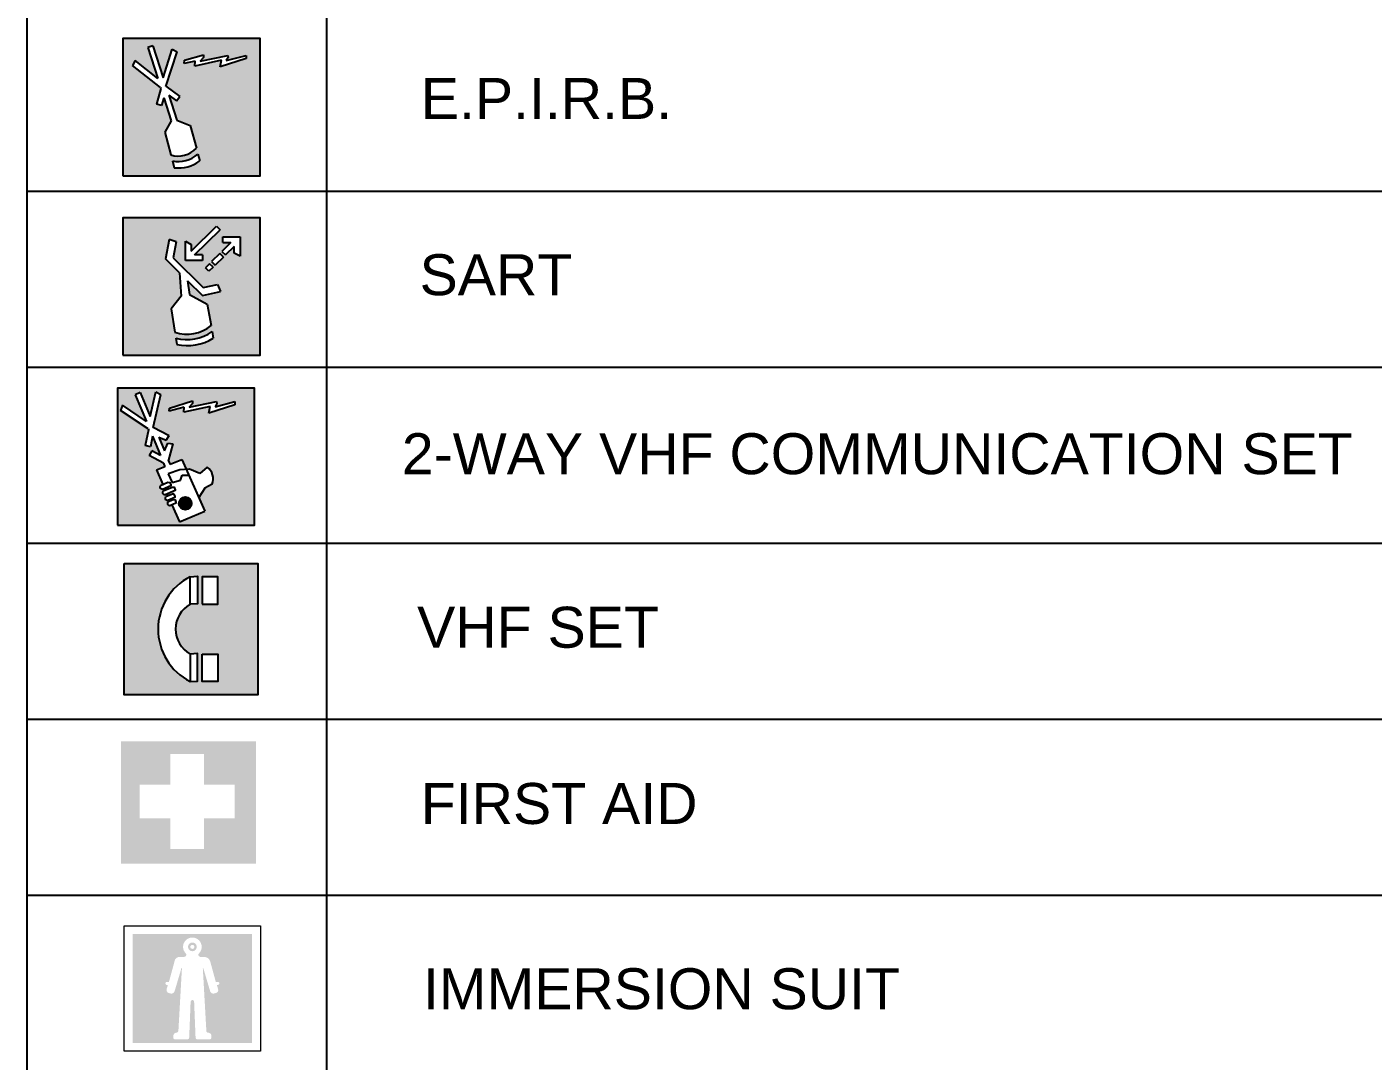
# Model space of a CAD drawing. Header units: millimetres. Extents: x 275 to 18701, y 84 to 132086.
# Drawn here: x 275 to 11748, y 24415 to 33231 of the extents above; entities that cross this region are included whole.
import ezdxf

# ---------------------------------------------------------------- set-up
doc = ezdxf.new("R2010")
doc.units = ezdxf.units.MM
doc.layers.add('LSA', color=74, linetype='Continuous')
doc.layers.add('OBJ', color=7, linetype='Continuous')
doc.styles.add('arial', font='arial.ttf')

# ---------------------------------------------------------------- blocks, each defined once
blk = doc.blocks.new('A$C141B5E98')
at = {"layer": 'LSA'}
h = blk.add_hatch(color=256, dxfattribs=at)
h.paths.add_polyline_path([(2948.399965338205, 2948.399801063686), (-3.46618180628866e-05, 2948.399801063686), (-3.46618180628866e-05, -0.0001989363227039576), (2948.399965338234, -0.0001989363081520423), (2948.399965338205, 2948.399801063686)])
h.paths.add_polyline_path([(2085.023702628678, 2341.527667863382), (2114.949154708214, 2483.517418307092), (1546.36620085407, 2356.47391558261), (1553.847518469905, 2468.571117639716), (1314.444174258097, 2416.259118252085), (1321.925491873844, 2483.517418307092), (1733.400049330783, 2603.087770697879), (1733.400049330812, 2543.302620976552), (1658.586509940098, 2468.571117639731), (2249.613507449802, 2588.141470030518), (2257.09491587372, 2543.302620976523), (2219.688146178378, 2476.044267973397), (2646.125338866928, 2588.141470030518), (2646.125338866928, 2520.883169975481), (2085.023702628678, 2341.527667863382)], flags=16)
h.paths.add_polyline_path([(1444.743662268913, 1081.011268618284), (1576.415451640962, 596.004044934074, -0.2947778870167995), (1028.656224949169, 454.1687070871121), (896.9844355771202, 939.1759307712928), (1038.954646273807, 1185.630064019701), (880.1527382253553, 1680.98549712036), (831.1786167538958, 1511.510529319159), (719.9016644893854, 1543.666847434361), (816.5696220604295, 1878.186354972626), (810.6383534095075, 1896.561701976476), (208.1929261209152, 2372.142114462855), (259.8693284158944, 2478.919986982495), (746.7164269028872, 2094.594812570693), (533.2080806463491, 2756.05363050336), (643.4379374649725, 2791.634068467771), (863.6207885889453, 2109.497323057134), (1060.262262869946, 2723.210213115875), (1162.756845193857, 2663.487309567747), (925.6850295870681, 1923.592383334559), (1221.872589881998, 1703.302902276642), (1152.74692094879, 1610.360819264999), (984.2933265486208, 1735.64817048196), (1156.936952615972, 1200.790162238831), (1444.743662268913, 1081.011268618284)], flags=16)
h.paths.add_polyline_path([(1611.062118135713, 468.3845783294964), (1650.706246278074, 322.3571823518578, -0.1886729399076022), (1103.631674179924, 177.9999495323282), (1063.70757527274, 325.0586054632731, 0.2340796146561462), (1611.062118135713, 468.3845783294964)], flags=16)
for p, q in [((643.4379374649143, 2791.634068468513), (533.2080806464364, 2756.053630503811)), ((533.2080806464364, 2756.053630503811), (746.7164269040804, 2094.594812571129)), ((643.4379374649143, 2791.634068468513), (863.6207885881886, 2109.49732305725)), ((863.6207885881886, 2109.49732305725), (1060.262262871111, 2723.210213115817)), ((924.660274235066, 1920.394148728112), (1162.756845192926, 2663.487309566583)), ((1060.262262871111, 2723.210213115817), (1162.756845192926, 2663.487309566583)), ((1321.92549187431, 2483.517418307252), (1733.400049330783, 2603.087770697748)), ((1733.400049330783, 2603.087770697748), (1733.400049330783, 2543.302620977105)), ((259.8693284153705, 2478.919986983383), (208.1929261210025, 2372.142114462607)), ((810.6383534098277, 1896.56170197652), (208.1929261210025, 2372.142114462607)), ((746.7164269040804, 2094.594812571129), (259.8693284153705, 2478.919986983383)), ((1314.444174257282, 2416.259118253191), (1321.92549187431, 2483.517418307252)), ((1553.84751847107, 2468.571117640429), (1314.444174257282, 2416.259118253191)), ((2114.949154708971, 2483.517418307252), (1546.366200854041, 2356.473915583352)), ((1546.366200854041, 2356.473915583352), (1553.84751847107, 2468.571117640429)), ((1658.586509940098, 2468.571117640429), (2249.613507448637, 2588.141470030911)), ((1733.400049330783, 2543.302620977105), (1658.586509940098, 2468.571117640429)), ((2646.125338865968, 2520.883169974317), (2085.023702628096, 2341.527667863178)), ((2085.023702628096, 2341.527667863178), (2114.949154708971, 2483.517418307252)), ((2219.68814617797, 2476.044267973833), (2646.125338865968, 2588.141470030911)), ((2257.094915873313, 2543.302620977105), (2219.68814617797, 2476.044267973833)), ((2249.613507448637, 2588.141470030911), (2257.094915873313, 2543.302620977105)), ((2646.125338865968, 2588.141470030911), (2646.125338865968, 2520.883169974317)), ((816.640814813436, 1878.432717522461), (719.9016644890362, 1543.666847434652)), ((810.6383534098277, 1896.56170197652), (816.5696220604295, 1878.18635497283)), ((923.230582820921, 1925.417877977176), (1221.872589881241, 1703.302902276686)), ((983.6603182601975, 1736.118970360825), (1152.746920950012, 1610.360819264126)), ((984.2933265474567, 1735.648170481058), (1156.936952617078, 1200.790162237972)), ((831.1786167539831, 1511.510529319319), (719.9016644890362, 1543.666847434652)), ((879.9241971446609, 1680.19463061454), (831.1786167539831, 1511.510529319319)), ((880.557205434452, 1679.723830734787), (1038.954646274331, 1185.630064019759)), ((1152.746920950012, 1610.360819264126), (1221.872589881241, 1703.302902276686)), ((1038.954646274331, 1185.630064019759), (896.9844355774694, 939.175930771511)), ((1156.936952617078, 1200.790162237972), (1444.743662270077, 1081.011268617309)), ((896.9844355774694, 939.175930771511), (1028.65622494882, 454.1687070878979)), ((1444.743662270077, 1081.011268617309), (1576.415451641427, 596.0040449336811)), ((1063.707575273002, 325.0586054632149), (1103.631674180215, 177.9999495323282)), ((1611.0621181358, 468.3845783283468), (1650.706246278569, 322.3571823522216))]:
    blk.add_line(p, q, dxfattribs=at)
blk.add_lwpolyline([(-3.466178895905614e-05, -0.0001989363081520423), (2948.399965338205, -0.0001989363081520423), (2948.399965338205, 2948.399801063686), (-3.466178895905614e-05, 2948.399801063686)], close=True, dxfattribs=at)
for radius, start, end in [(521.5717907229214, 251.6684704030375, 317.3658752471782), (637.4017907229213, 258.3244398472324, 311.0227062387877), (776.3977907229214, 263.4126523080175, 306.1509064971967)]:
    blk.add_arc((1192.698310343112, 949.2720570033125), radius, start, end, dxfattribs=at)
blk = doc.blocks.new('WEWEWQQ244')
at = {"layer": 'OBJ', "linetype": 'Continuous', "ltscale": 4, "xscale": 0.3517849337539431, "yscale": 0.3517849337539431, "zscale": 0.3517849337539431}
blk.add_blockref('A$C141B5E98', (-1037.20268648662, 6.998279604886193e-05), dxfattribs=at)
blk = doc.blocks.new('A$C5F373486')
at = {"layer": 'LSA'}
h = blk.add_hatch(color=256, dxfattribs=at)
h.paths.add_polyline_path([(2948.399540606741, 2948.399754243714), (-0.0004593932535499334, 2948.399754243714), (-0.0004593932535499334, -0.0002457562804920599), (2948.399540606741, -0.0002457562804920599), (2948.399540606741, 2948.399754243714)])
h.paths.add_polyline_path([(2092.322703883518, 1364.913115515199), (1708.800618684152, 1280.94569815768), (1386.356295131089, 1598.825918829461), (1429.781138073711, 1301.835144623707), (1811.502052410506, 1095.633305254247), (1897.192968931369, 634.1193202886643, -0.2512120323505153), (1117.00294022559, 490.9634210586082), (1039.701001554058, 991.8319419075124), (1249.020314393711, 1264.043001760481), (1212.585987254919, 1769.423050304817), (913.1355870451953, 2065.348329443543), (995.8395452742116, 2480.095155355302), (1146.24634954569, 2429.16573256324), (1078.054727673967, 2087.195900275736), (1724.521768935607, 1449.879406473454), (2031.394909221213, 1517.065485295403), (2092.322703883518, 1364.913115515199)], flags=16)
h.paths.add_polyline_path([(1847.100287626265, 1800.168588932429), (1771.057504516648, 1877.48436168459), (1857.532321486506, 1962.535387073149), (1934.23815068262, 1885.871743478507), (1847.100287626265, 1800.168588932429)], flags=16)
h.paths.add_polyline_path([(1979.519299251551, 1930.407346460648), (1902.813470055262, 2007.070990055508), (2081.600409571314, 2182.914236271594), (2158.306238767458, 2106.250592676981), (1979.519299251551, 1930.407346460648)], flags=16)
h.paths.add_polyline_path([(1916.875994475733, 506.5855474019627), (1938.619296251243, 365.7024649612431, -0.1961289234528389), (1157.608871730161, 227.8622207533481), (1136.215106935852, 366.4805207866302, 0.2201042484797701), (1916.875994475733, 506.5855474019627)], flags=16)
h.paths.add_polyline_path([(2514.184441703605, 2124.043437829459), (2390.377470791718, 2189.874944946641), (2390.377470791718, 2334.500815556588), (2203.587387336214, 2150.78619565937), (2126.88155814007, 2227.449839253939), (2319.226604839147, 2416.627960970742), (2148.730076365988, 2416.627960970727), (2148.730076365959, 2538.538196595633), (2514.184441703663, 2538.538196595633), (2514.184441703605, 2124.043437829459)], flags=16)
h.paths.add_polyline_path([(1709.212973157875, 2029.517810030258), (1343.7586078202, 2029.517810030258), (1343.758607820171, 2444.012568796461), (1467.565578732145, 2378.181061679265), (1467.565578732174, 2233.555191069318), (2010.842761897598, 2767.887417693491), (2086.885545007186, 2690.571644941301), (1538.716444684775, 2151.428045655164), (1709.212973157875, 2151.428045655164), (1709.212973157875, 2029.517810030258)], flags=16)
for p, q in [((1467.565578732494, 2233.555191068765), (2010.84276189853, 2767.887417693069)), ((1538.716444685764, 2151.428045656154), (2086.8855450064, 2690.571644940646)), ((2010.84276189853, 2767.887417693069), (2086.8855450064, 2690.571644940646)), ((995.8395452741242, 2480.095155355055), (913.1355870459811, 2065.348329443979)), ((1146.246349544555, 2429.165732564405), (995.8395452741242, 2480.095155355055)), ((1146.246349544555, 2429.165732564405), (1078.054727673414, 2087.195900276085)), ((1343.758607819676, 2029.517810030258), (1343.758607819676, 2444.012568796345)), ((1343.758607819676, 2444.012568796345), (1467.565578732494, 2378.181061679832)), ((1467.565578732494, 2378.181061679832), (1467.565578732494, 2233.555191068765)), ((2319.226604838012, 2416.627960971353), (2126.881558140012, 2227.449839253677)), ((2148.730076365202, 2538.538196594687), (2514.18444170407, 2538.538196594687)), ((2148.730076365202, 2416.627960971353), (2148.730076365202, 2538.538196594687)), ((2148.730076365202, 2416.627960971353), (2319.226604838012, 2416.627960971353)), ((2390.377470791282, 2334.500815556181), (2203.587387337117, 2150.786195659079)), ((2390.377470791282, 2189.874944947675), (2390.377470791282, 2334.500815556181)), ((2514.18444170407, 2538.538196594687), (2514.18444170407, 2124.043437828601)), ((1212.585987255909, 1769.423050304234), (913.1355870459811, 2065.348329443979)), ((1078.054727673414, 2087.195900276085), (1724.521768934414, 1449.879406474647)), ((1709.212973158574, 2029.517810030258), (1343.758607819676, 2029.517810030258)), ((1709.212973158574, 2151.428045656154), (1538.716444685764, 2151.428045656154)), ((1709.212973158574, 2151.428045656154), (1709.212973158574, 2029.517810030258)), ((2081.600409571256, 2182.914236272249), (1902.813470055407, 2007.070990056323)), ((2158.30623876836, 2106.250592677665), (1979.519299252512, 1930.407346461725)), ((2514.18444170407, 2124.043437828601), (2390.377470791282, 2189.874944947675)), ((1212.585987255909, 1769.423050304234), (1249.020314394846, 1264.043001761675)), ((1857.532321486622, 1962.535387072363), (1771.057504517375, 1877.484361684299)), ((1847.100287625246, 1800.168588931876), (1771.057504517375, 1877.484361684299)), ((1934.238150683756, 1885.871743477765), (1847.100287625246, 1800.168588931876)), ((1386.356295131816, 1598.825918829069), (1429.781138073187, 1301.835144623503)), ((1386.356295131816, 1598.825918829069), (1708.800618684269, 1280.945698158641)), ((1724.521768934414, 1449.879406474647), (2031.394909221679, 1517.065485294966)), ((2031.394909221679, 1517.065485294966), (2092.322703882295, 1364.913115514544)), ((1249.020314394846, 1264.043001761675), (1039.701001553563, 991.831941907396)), ((1429.781138073187, 1301.835144623503), (1811.502052410215, 1095.633305253999)), ((1708.800618684269, 1280.945698158641), (2092.322703882295, 1364.913115514544)), ((1039.701001553563, 991.831941907396), (1117.002940226696, 490.9634210597142)), ((1811.502052410215, 1095.633305253999), (1897.192968930205, 634.1193202891154)), ((1136.215106935735, 366.4805207859899), (1157.608871729462, 227.8622207539156)), ((1916.875994474889, 506.5855474006821), (1938.61929625232, 365.7024649602827))]:
    blk.add_line(p, q, dxfattribs=at)
blk.add_lwpolyline([(-0.0004593932535499334, -0.0002457562804920599), (2948.399540606741, -0.0002457562804920599), (2948.399540606741, 2948.399754243714), (-0.0004593932535499334, 2948.399754243714)], close=True, dxfattribs=at)
for points in [[(2158.306238767458, 2106.250592676981), (2081.600409571343, 2182.914236271623)], [(2126.88155814007, 2227.449839253983), (2203.587387336214, 2150.786195659355)], [(1934.23815068262, 1885.871743478521), (1857.532321486506, 1962.535387073149)], [(1902.813470055262, 2007.070990055523), (1979.519299251377, 1930.407346460895)]]:
    blk.add_lwpolyline(points, dxfattribs=at)
for centre, radius, start, end in [((1373.623366216198, 1289.968905870919), 839.20427060086, 252.1942905908413, 308.600627321645), ((1375.120128206327, 1280.270818391247), 944.5042706008599, 255.3483129383785, 305.0007755532445), ((1379.171632015437, 1254.019591640608), 1049.80427060086, 257.8160203791178, 302.2020558200892)]:
    blk.add_arc(centre, radius, start, end, dxfattribs=at)
blk = doc.blocks.new('SART')
at = {"layer": 'OBJ', "linetype": 'Continuous', "ltscale": 4, "xscale": 0.3517849337539431, "yscale": 0.3517849337539431, "zscale": 0.3517849337539431}
blk.add_blockref('A$C5F373486', (-1037.202537072502, 8.6453356743732e-05), dxfattribs=at)
blk = doc.blocks.new('A$C4BC60A42')
at = {"layer": 'LSA'}
h = blk.add_hatch(color=256, dxfattribs=at)
h.paths.add_polyline_path([(2948.399660227209, 2948.400063350564), (-0.0003397727996343747, 2948.400063350564), (-0.0003397727996343747, 6.335056968964636e-05), (2948.39966022718, 6.335056968964636e-05), (2948.399660227209, 2948.400063350564)])
h.paths.add_polyline_path([(1383.253941833362, 1416.439126020938), (1478.754721441612, 1200.868943186768), (1546.166299499513, 1206.048760603124), (1770.72215317341, 1109.916157420244), (1931.119074758652, 1246.104011929303, -0.3503850476482331), (2035.377146435538, 885.6067499935598), (1874.980134042242, 797.4851970759628), (1748.249586980135, 592.5487004063616), (1878.441783367191, 298.6709363308328), (1334.204503462475, 69.76981050526956), (1171.733819913599, 436.5085439637623), (1126.473788972944, 414.5682193985413), (1111.447134018003, 420.1970279352681), (1087.028740259251, 435.2071840329882), (1079.51545818591, 446.4648011063109), (1079.51545818591, 472.7326272256178), (1085.150465145023, 504.6292618813895), (1131.941628002649, 526.3299058499688), (1122.735008081028, 547.1116497051553), (1079.515458185881, 527.144548976139), (1064.488803231085, 532.7733575128223), (1040.070409472202, 547.7835136105714), (1032.557127398832, 559.0411306838942), (1032.557127398846, 585.3089568031573), (1038.192134357945, 617.2055914590019), (1083.068732248983, 636.6487861404748), (1068.953688748792, 668.510122985419), (1025.043754517319, 649.102279062965), (1010.017099562479, 654.7310875996918), (985.5987058036553, 669.7412436974555), (978.0854237302847, 680.9988607707201), (978.0854237302556, 707.266686890056), (983.7204306893545, 739.1633215458132), (1029.103044849719, 758.4634262633626), (1016.137006370496, 787.7311589151068), (966.8154098120431, 765.4311476650037), (951.7887548572326, 771.0599562016578), (927.3703610984376, 786.0701122994506), (919.8570790250087, 797.3277293728024), (919.8570790250087, 823.5955554918764), (925.4920859841222, 855.4921901478665), (976.355192742165, 877.5290943089494), (839.0166619286174, 1187.538000195389), (1019.152178371951, 1263.301318949045), (989.4283033802349, 1334.813742544909), (682.5435018229764, 1499.8845441843), (737.413419444827, 1601.893764552718), (924.0189986594487, 1501.520163791007), (753.6785829764121, 1913.659647606546), (708.0348125169548, 1688.048252317662), (594.5048984581081, 1711.016654826541), (663.5522486942355, 2052.308990471589), (656.1412561616598, 2070.13903576028), (65.01477024467022, 2470.93806242077), (107.8052976982581, 2581.576823143347), (621.2291714499443, 2231.655142920601), (381.6767519493733, 2807.992316371383), (488.6354580270418, 2852.449307882329), (702.8556278427131, 2337.058783231594), (821.4349105485744, 2866.334582168289), (928.4612950601295, 2815.174855504039), (768.6324076492019, 2106.717669470003), (1109.202548305067, 1929.348431610924), (1047.891892018408, 1831.07538176667), (885.8504877218656, 1896.79297202146), (1010.470457262214, 1596.970823908079), (1078.723591510701, 1762.517443937584), (1193.494656448238, 1746.890814323022), (1099.059606427458, 1383.834926826617), (1129.813482664293, 1309.844431802805), (1383.253941833362, 1416.439126020938)], flags=16)
h.paths.add_polyline_path([(1964.725615520641, 2413.627382537539), (1994.651067600178, 2555.617132981119), (1426.068113746049, 2428.573630256622), (1433.549431361826, 2540.670832313757), (1111.862399542064, 2451.8284437166), (1119.34371715787, 2519.086743771622), (1613.101962222761, 2675.18748537192), (1613.101962222761, 2615.402335650579), (1538.288422832076, 2540.670832313772), (2129.31542034178, 2660.241184704544), (2136.796828765713, 2615.40233565055), (2099.390059070371, 2548.143982647423), (2525.827251758936, 2660.241184704544), (2525.827251758936, 2592.982884649522), (1964.725615520641, 2413.627382537539)], flags=16)
h.paths.add_polyline_path([(1594.972748260887, 469.032189149264, -1.000000223794655), (1320.923309640944, 469.032189149264, -1.000000223794655), (1594.972748260887, 469.032189149264, -1.000000223794655)], flags=0)
blk.add_hatch(color=256, dxfattribs=at).paths.add_polyline_path([(1594.972748260887, 469.032189149264, 1.000000223794655), (1320.923309640944, 469.032189149264, 1.000000223794655), (1594.972748260887, 469.032189149264, 1.000000223794655)])
for p, q in [((488.6354580259358, 2852.449307882984), (381.6767519494169, 2807.992316370859)), ((381.6767519494169, 2807.992316370859), (621.2291714496969, 2231.655142920717)), ((488.6354580259358, 2852.449307882984), (702.8556278433534, 2337.058783231128)), ((702.8556278433534, 2337.058783231128), (821.4349105473375, 2866.334582168871)), ((767.8380646074656, 2103.196666193995), (928.4612950596493, 2815.174855504782)), ((821.4349105473375, 2866.334582168871), (928.4612950596493, 2815.174855504782)), ((1119.343717157666, 2519.086743770924), (1613.101962223445, 2675.187485371614)), ((1538.288422832731, 2540.670832314296), (2129.3154203413, 2660.241184704792)), ((1613.101962223445, 2615.402335650972), (1538.288422832731, 2540.670832314296)), ((1613.101962223445, 2675.187485371614), (1613.101962223445, 2615.402335650972)), ((2099.390059070633, 2548.143982647714), (2525.82725175863, 2660.241184704792)), ((2136.796828765975, 2615.402335650972), (2099.390059070633, 2548.143982647714)), ((2129.3154203413, 2660.241184704792), (2136.796828765975, 2615.402335650972)), ((2525.82725175863, 2660.241184704792), (2525.82725175863, 2592.98288465073)), ((107.8052976977779, 2581.576823143259), (65.01477024512133, 2470.938062420784)), ((656.1412561616744, 2070.139035759275), (65.01477024512133, 2470.938062420784)), ((621.2291714496969, 2231.655142920717), (107.8052976977779, 2581.576823143259)), ((1433.549431361171, 2540.670832314296), (1111.862399543184, 2451.828443716862)), ((1111.862399543184, 2451.828443716862), (1119.343717157666, 2519.086743770924)), ((1994.651067599058, 2555.617132981133), (1426.068113746689, 2428.573630257219)), ((1426.068113746689, 2428.573630257219), (1433.549431361171, 2540.670832314296)), ((2525.82725175863, 2592.98288465073), (1964.725615520743, 2413.627382537059)), ((1964.725615520743, 2413.627382537059), (1994.651067599058, 2555.617132981133)), ((663.603099783184, 2052.560340983298), (594.50489845837, 1711.016654826337)), ((656.1412561616744, 2070.139035759275), (663.5522486949194, 2052.308990472171)), ((766.0031839978183, 2108.08697153024), (1109.202548306144, 1929.348431610488)), ((753.6785829755827, 1913.659647606924), (708.0348125164746, 1688.048252317618)), ((753.6785829755827, 1913.659647606924), (924.0189986604964, 1501.520163791152)), ((885.8504877227242, 1896.792972021562), (1047.891892017593, 1831.075381767732)), ((885.8504877227242, 1896.792972021562), (1010.470457262534, 1596.970823907963)), ((1010.470457262534, 1596.970823907963), (1078.723591511865, 1762.517443938035)), ((1047.891892017593, 1831.075381767732), (1109.202548306144, 1929.348431610488)), ((1078.723591511865, 1762.517443938035), (1193.494656447554, 1746.890814322658)), ((1097.569915234897, 1378.107803712934), (1193.494656447554, 1746.890814322658)), ((708.0348125164746, 1688.048252317618), (594.50489845837, 1711.016654826337)), ((737.4134194445651, 1601.893764552806), (682.5435018224525, 1499.884544183471)), ((989.4283033792744, 1334.813742543949), (682.5435018224525, 1499.884544183471)), ((924.0189986604964, 1501.520163791152), (737.4134194445651, 1601.893764552806)), ((839.0166619298689, 1187.53800019421), (1019.152178371733, 1263.301318947895)), ((839.0166619298689, 1187.53800019421), (976.3551927431545, 877.5290943077998)), ((989.4283033792744, 1334.813742543949), (1021.144870372955, 1258.507117842062)), ((1337.650246953446, 1190.026660072646), (1089.03496401108, 1101.905107156286)), ((1098.524859470432, 1385.121470085141), (1130.241426461551, 1308.814845383284)), ((1129.813482664787, 1309.844431803067), (1383.253941833071, 1416.439126019686)), ((1546.166299499877, 1206.048760604288), (1337.650246953446, 1190.026660072646)), ((1383.253941833071, 1416.439126019686), (1878.441783368093, 298.6709363299306)), ((1770.722153172319, 1109.91615741956), (1546.166299499877, 1206.048760604288)), ((1931.11907475855, 1246.104011928284), (1770.722153172319, 1109.91615741956)), ((1089.03496401108, 1101.905107156286), (1177.253325369762, 917.6509510551696)), ((1177.253325369762, 917.6509510551696), (1353.689957274357, 965.7172526450013)), ((1353.689957274357, 965.7172526450013), (1393.789187670278, 1077.871956358824)), ((1393.789187670278, 1077.871956358824), (1530.126679986599, 1077.871956358824)), ((2035.377146435596, 885.6067499944475), (1874.980134041718, 797.4851970755262)), ((1016.137006370642, 787.7311589142919), (1029.103044849413, 758.4634262630134)), ((1068.953688750014, 668.5101229866996), (1083.068732248328, 636.6487861409842)), ((1874.980134041718, 797.4851970755262), (1748.249586981226, 592.5487004059542)), ((1122.735008080024, 547.111649704515), (1131.941628002038, 526.3299058508128)), ((1171.733819913294, 436.5085439632821), (1334.20450346233, 69.76981050445465)), ((1334.20450346233, 69.76981050445465), (1878.441783368093, 298.6709363299306))]:
    blk.add_line(p, q, dxfattribs=at)
blk.add_lwpolyline([(-0.0003397727850824594, 6.335056968964636e-05), (2948.399660227209, 6.335056968964636e-05), (2948.399660227209, 2948.400063350564), (-0.0003397727850824594, 2948.400063350564)], close=True, dxfattribs=at)
for points in [[(925.4920859841077, 855.4921901478665), (1081.393733300181, 923.0379984840256), (1128.352064087259, 917.4091899473715), (1149.013726001256, 864.8735377089615), (1145.257084964542, 846.1108425867569), (966.8154098120722, 765.4311476650182), (951.7887548571889, 771.0599562016869), (927.3703610984085, 786.070112299436), (919.8570790250087, 797.3277293727733), (919.8570790250087, 823.5955554919783), (925.4920859841077, 855.4921901478665)], [(983.7204306893545, 739.1633215458278), (1173.432119760037, 819.8430164675374), (1220.390450547085, 814.2142079308687), (1241.052112461097, 761.6785556924588), (1237.295471424382, 742.9158605702687), (1025.043754517319, 649.1022790629795), (1010.017099562436, 654.7310875996482), (985.5987058036553, 669.7412436974118), (978.0854237302556, 680.9988607707346), (978.0854237302556, 707.2666868899396), (983.7204306893545, 739.1633215458278)], [(1038.192134357931, 617.2055914590019), (1194.09378167399, 684.7513997951755), (1212.8771684737, 667.8649741851987), (1233.538830387683, 615.3293219467741), (1229.782189350997, 596.5666268245695), (1079.515458185881, 527.1445489761536), (1064.488803230997, 532.7733575128223), (1040.070409472217, 547.7835136105859), (1032.557127398832, 559.0411306839087), (1032.557127398832, 585.3089568031282), (1038.192134357931, 617.2055914590019)], [(1085.150465145009, 504.6292618814041), (1190.337140637334, 553.4123750953586), (1237.295471424382, 547.7835665587045), (1257.957133338379, 495.2479143202945), (1254.200492301679, 476.4852191980754), (1126.473788972959, 414.5682193985558), (1111.447134018061, 420.1970279352245), (1087.02874025928, 435.2071840329882), (1079.51545818591, 446.4648011063109), (1079.51545818591, 472.7326272255159), (1085.150465145009, 504.6292618814041)]]:
    blk.add_lwpolyline(points, dxfattribs=at)
blk.add_circle((1457.948028951389, 469.0321891490603), 137.024719309977, dxfattribs=at)
blk.add_arc((1757.611250529968, 1000.599784280377), 300.6281604623761, 337.5108054524491, 54.74959685358504, dxfattribs=at)
blk = doc.blocks.new('VHF')
at = {"linetype": 'Continuous'}
h = blk.add_hatch(color=74, dxfattribs=at)
h.paths.add_polyline_path([(0, 1117.715673441808), (-1134.018798548321, 1117.715673441808), (-1134.018798548321, 1.13686837721616e-13), (-7.105427357601002e-15, 0), (0, 1117.715673441808)])
h.paths.add_polyline_path([(-339.2752991447924, 770.3176831981234), (-471.2858908445924, 770.3176831981234), (-471.2858908445924, 1004.433941797805), (-339.2752991447924, 1004.433941797805), (-339.2752991447924, 770.3176831981234)], flags=16)
h.paths.add_polyline_path([(-511.5293561978033, 773.6675727691261), (-574.5694648816924, 770.3176831981223, 0.5860265474997841), (-574.5694648816893, 347.397990243684), (-511.5293561978033, 350.7478798146877), (-511.5293561978033, 116.6316212149999), (-574.5694648816724, 113.281731643997, -0.6109428850717953), (-574.5694648816861, 1004.433941797804), (-511.5293561978033, 1007.783831368814), (-511.5293561978033, 773.6675727691261)], flags=16)
h.paths.add_polyline_path([(-339.2752991447924, 347.3979902436849), (-339.2752991447924, 113.281731643997), (-471.2858908445924, 113.2817316439971), (-471.2858908445924, 347.3979902436849), (-339.2752991447924, 347.3979902436849)], flags=16)
at = {"color": 74, "linetype": 'Continuous'}
blk.add_lwpolyline([(-1134.018798548321, 1117.715673441808), (0, 1117.715673441808), (0, 0), (-1134.018798548321, 0)], close=True, dxfattribs=at)
at = {"layer": 'OBJ'}
for points in [[(-574.5694648816716, 1004.433941797805), (-511.5293561978033, 1007.783831368814), (-511.5293561978033, 773.6675727691261), (-574.5694648816716, 770.3176831981234)], [(-471.2858908445924, 770.3176831981234), (-339.2752991447924, 770.3176831981234), (-339.2752991447924, 1004.433941797805), (-471.2858908445924, 1004.433941797805)], [(-574.5694648816716, 113.2817316439971), (-511.5293561978033, 116.631621215), (-511.5293561978033, 350.7478798146876), (-574.5694648816716, 347.3979902436849)], [(-471.2858908445924, 347.3979902436849), (-339.2752991447924, 347.3979902436849), (-339.2752991447924, 113.2817316439971), (-471.2858908445924, 113.2817316439971)]]:
    blk.add_lwpolyline(points, close=True, dxfattribs=at)
for centre, radius, start, end in [((-346.0175887084333, 558.8578367209041), 500.7734273279827, 117.1549054172323, 242.8450945827677), ((-456.1116900694324, 558.8578367209041), 242.3788585781376, 119.2571301685203, 240.7428698314798)]:
    blk.add_arc(centre, radius, start, end, dxfattribs=at)
blk = doc.blocks.new('FIRST AID')
at = {"layer": 'LSA', "linetype": 'Continuous', "ltscale": 4}
h = blk.add_hatch(color=256, dxfattribs=at)
h.paths.add_polyline_path([(0.04405866503693689, 410.1484083525921), (-458.8038549753106, 410.1484083525921), (-458.8038549753106, -6.260846850563917), (0.04405866503693689, -6.260846850563917)])
h.paths.add_polyline_path([(-290.8415581187754, 366.6766071651124), (-176.415623817089, 366.6766071651124), (-176.415623817089, 262.357236513183), (-72.09625983579572, 262.357236513183), (-72.09625983579572, 147.9312948946019), (-176.415623817089, 147.9312948946019), (-176.415623817089, 43.61192424267244), (-290.8415581187754, 43.61192424267244), (-290.8415581187492, 147.9312948946019), (-395.1609221000425, 147.9312948946019), (-395.1609221000425, 262.357236513183), (-290.8415581187492, 262.357236513183)], flags=16)
blk = doc.blocks.new('RYHDJ')
at = {"layer": 'LSA', "lineweight": 5}
h = blk.add_hatch(color=256, dxfattribs=at)
h.paths.add_polyline_path([(1592.142061894177, 313.0633795071408), (-379.0141935451247, 313.0633795071408), (-379.0141935451247, -1482.680678955709), (1592.142061894294, -1482.680678955709), (1592.142061894177, 313.0633795071408)])
edge = h.paths.add_edge_path(flags=16)
edge.add_ellipse((1019.752485485893, -497.4613908049723), major_axis=(-3.489978926750279e-15, -31.62291386496941), ratio=0.9999999360917213, start_angle=0, end_angle=89.99999999888678, ccw=False)
edge.add_ellipse((1018.391385272756, -534.7574190527303), major_axis=(-2.848225100283953e-09, 5.834108399763061), ratio=0.9999999360917217, start_angle=346.5085368580802, end_angle=465.3070298599711)
edge.add_line((1012.764242021745, -536.2975734622378), (1030.773171074359, -594.9253956896974))
edge.add_ellipse((980.391641583934, -610.4012819097406), major_axis=(-1.367043962010882e-08, 52.70485644150597), ratio=0.9999999360917213, start_angle=192.5218856757239, end_angle=287.07558540745134, ccw=False)
edge.add_line((991.8187136534834, -661.8524616799332), (962.1021447967082, -668.4523767626823))
edge.add_ellipse((950.6750727271719, -617.001196992569), major_axis=(-6.416651094071422e-10, -52.70485644140918), ratio=0.9999999360917214, start_angle=-73.70608658848522, end_angle=12.52188569130368, ccw=False)
edge.add_line((900.0871046980319, -631.7883216657065), (785.9193965384172, -248.0922386982783))
edge.add_ellipse((782.7192012261075, -250.143235413183), major_axis=(-2.162897203293277e-09, 3.80103129045007), ratio=0.9999999360917216, start_angle=302.6557012041713, end_angle=450.8091356625437)
edge.add_line((778.9185491981916, -250.1969121044604), (837.3006256499419, -1287.631060273769))
edge.add_ellipse((866.5527115610312, -1285.526578131299), major_axis=(-4.640644821417178e-09, -29.32769142984134), ratio=0.9999999360917214, start_angle=274.1149391073877, end_angle=364.1415922309271)
edge.add_ellipse((866.0661413921334, -1370.891973668578), major_axis=(-3.167696631205963e-09, 56.17470767848044), ratio=0.9999999360917216, start_angle=277.47159798931307, end_angle=357.3424065328536, ccw=False)
edge.add_line((921.763890925824, -1363.587311929747), (921.7913321795365, -1393.980765233896))
edge.add_ellipse((890.168471891724, -1394.03786780977), major_axis=(-5.428789159366372e-11, 31.62291386493654), ratio=0.9999999360917212, start_angle=179.9999999999017, end_angle=270.1034610025432, ccw=False)
edge.add_line((890.168471891724, -1425.660781674706), (690.6230469575523, -1425.660781674722))
edge.add_ellipse((690.6230469575676, -1394.037867809828), major_axis=(-5.692319325090403e-24, -31.62291386490775), ratio=0.9999999360917214, start_angle=270.0000000008202, end_angle=360, ccw=False)
edge.add_line((659.0001351135434, -1394.037867810279), (635.5420699600118, -804.7154389230911))
edge.add_ellipse((606.5802466612076, -804.4934067166905), major_axis=(-2.092582390150801e-10, -28.96267622819186), ratio=0.9999999360917211, start_angle=89.56075768551862, end_angle=264.4278021965231)
edge.add_ellipse((606.5802466613823, -804.493406716676), major_axis=(-6.855203201463057e-10, 28.96267622819186), ratio=0.9999999360917211, start_angle=84.4278021948096, end_angle=87.72053639047004)
edge.add_line((577.6404900058988, -803.3414553386247), (554.127733235428, -1394.037867809897))
edge.add_ellipse((522.504821391427, -1394.03786780977), major_axis=(-2.187922615087996e-15, -31.62291386494476), ratio=0.9999999360917216, start_angle=0, end_angle=89.9999999997803, ccw=False)
edge.add_line((522.504821391427, -1425.660781674706), (322.9593964573845, -1425.660781674714))
edge.add_ellipse((322.9593964573869, -1394.037867809842), major_axis=(7.946303695507894e-21, -31.62291386487486), ratio=0.9999999360917213, start_angle=269.896538989772, end_angle=360, ccw=False)
edge.add_line((291.3365361694305, -1393.980765229775), (291.3640915104099, -1363.460950683691))
edge.add_ellipse((347.0889580847288, -1370.940664672591), major_axis=(-1.467703376399229e-08, 56.22461447607201), ratio=0.9999999360917217, start_angle=0.7515043066247244, end_angle=82.3551224074896, ccw=False)
edge.add_ellipse((344.4570673834824, -1283.154769908841), major_axis=(2.791223687569883e-10, -31.62291386498084), ratio=0.9999999360917214, start_angle=3.434517190201626, end_angle=83.531449197764)
edge.add_line((375.8786627852824, -1286.717338859358), (434.2093191509451, -250.1969121039326))
edge.add_ellipse((430.4086671231198, -250.1432354131102), major_axis=(-1.292060586900855e-11, -3.801031290175484), ratio=0.9999999360917217, start_angle=89.19086431172181, end_angle=237.344298761932)
edge.add_line((427.2084718110855, -248.0922386982493), (313.0407636509535, -631.7883216659282))
edge.add_ellipse((262.4527956217935, -617.0011969924453), major_axis=(2.523056363777139e-08, -52.70485644152594), ratio=0.9999999360917214, start_angle=-12.521885718154522, end_angle=73.7060865614086, ccw=False)
edge.add_line((251.0257235520985, -668.4523767626524), (221.3091546953233, -661.8524616798467))
edge.add_ellipse((232.736226765177, -610.401281909486), major_axis=(9.892498113846742e-09, -52.7048564416821), ratio=0.9999999360917213, start_angle=252.9244145665972, end_angle=347.4781142984186, ccw=False)
edge.add_line((182.3546972747718, -594.9253956891334), (200.3636263268682, -536.2975734637594))
edge.add_ellipse((194.7364830755105, -534.7574190528394), major_axis=(3.623855950730554e-10, -5.834108400364447), ratio=0.9999999360917212, start_angle=74.6929700957685, end_angle=193.4914631338387)
edge.add_ellipse((193.3753828631598, -497.4613908049723), major_axis=(4.580155144737559e-20, -31.6229138650722), ratio=0.9999999360917214, start_angle=270.0000000044818, end_angle=360, ccw=False)
edge.add_ellipse((183.4498464930221, -498.6186578651177), major_axis=(2.322829709096098e-09, 21.72821736068833), ratio=0.9999999360917216, start_angle=9.178650717121002, end_angle=86.94692362090763, ccw=False)
edge.add_line((179.9839058773068, -477.1686535810659), (220.1909097523146, -477.1686535810659))
edge.add_line((220.1909097523021, -477.1686535810659), (311.4177997394443, -141.3685381942839))
edge.add_ellipse((397.0811454347568, -149.9544515346424), major_axis=(8.983918404729288e-09, 86.09255276465998), ratio=0.9999999360917213, start_angle=-10.42952018241391, end_angle=84.27644195440098, ccw=False)
edge.add_line((412.6661246824369, -65.28429131073062), (461.8918872102294, -65.28429131073062))
edge.add_ellipse((464.8053185894387, -21.02416391107545), major_axis=(-1.627965517869427e-09, -44.3559123558648), ratio=0.9999999360917216, start_angle=356.2339272190609, end_angle=401.8349420510295)
edge.add_ellipse((474.8911853746686, -29.17661922190746), major_axis=(1.468070263215967e-08, -31.62291386494088), ratio=0.9999999360917217, start_angle=38.06886923967814, end_angle=134.6393265000675)
edge.add_ellipse((606.5639341746282, 101.2967763770503), major_axis=(1.719005452011421e-08, -153.7444048718881), ratio=0.9999999360917214, start_angle=45.24186803844532, end_angle=314.75813195909285, ccw=False)
edge.add_ellipse((734.4520849474357, -29.4177701206354), major_axis=(9.106091319988446e-09, 29.23681528380309), ratio=0.9999999360917218, start_angle=39.80440093835356, end_angle=147.4874032551956)
edge.add_ellipse((746.6240677485475, -25.94730041237199), major_axis=(-4.15094165599245e-08, -39.6064212063573), ratio=0.9999999360917211, start_angle=315.2442349548501, end_angle=366.6868959006663)
edge.add_line((751.2359811387723, -65.28429131074517), (798.2505263884954, -65.284291310729))
edge.add_ellipse((800.5908479091595, -170.486315882983), major_axis=(8.363859948735988e-10, 105.2280527217901), ratio=0.9999999360917214, start_angle=-73.93598522800448, end_angle=1.274390315529672, ccw=False)
edge.add_line((901.7100686093909, -141.3685381921896), (992.9369585966624, -477.1686535810895))
edge.add_line((992.9369585966633, -477.1686535810659), (1033.143962471542, -477.1686535810578))
edge.add_ellipse((1029.67802185606, -498.6186578651905), major_axis=(-6.309170426833762e-10, 21.72821736071679), ratio=0.9999999360917214, start_angle=273.05307638693216, end_angle=350.82134928803765, ccw=False)
edge = h.paths.add_edge_path(flags=0)
edge.add_ellipse((606.5639341745409, 100.8487426008651), major_axis=(-4.412800373208432e-15, 72.06650371838293), ratio=0.9999999360917218, start_angle=-90, end_angle=90, ccw=False)
edge.add_ellipse((606.5639341745409, 100.8487426008651), major_axis=(4.412800373208432e-15, -72.06650371838293), ratio=0.9999999360917218, start_angle=-90, end_angle=90, ccw=False)
edge = h.paths.add_edge_path(flags=0)
edge.add_ellipse((606.5639341744245, 100.8487426008651), major_axis=(-2.065434547692924e-15, 33.73110812242901), ratio=0.9999999360917214, start_angle=-90, end_angle=90, ccw=False)
edge.add_ellipse((606.5639341744245, 100.8487426008651), major_axis=(2.065434547692924e-15, -33.73110812242901), ratio=0.9999999360917214, start_angle=-90, end_angle=90, ccw=False)
at = {"color": 8, "lineweight": 5}
for p, q in [((-516.5650396345009, 450.6142343873944), (1729.692907983845, 450.6142343874235)), ((-516.5650396345009, -1620.23153383586), (-516.5650396345009, 450.6142343873944)), ((1729.692907983845, 450.6142343874235), (1729.692907983845, -1620.23153383586)), ((1729.692907983845, -1620.23153383586), (-516.5650396345009, -1620.23153383586))]:
    blk.add_line(p, q, dxfattribs=at)

msp = doc.modelspace()

# ---------------------------------------------------------------- linework, layer by layer
for p, q in [((275.2858169867515, 132086.4144968282), (275.2858169867515, 83.76923076923077)), ((2827.88046853455, 132086.4144968282), (2827.88046853455, 83.76923076923077)), ((275.2858169867515, 31830.80913023487), (18700.63958024857, 31830.80913023487)), ((275.2858169867515, 30330.80913023487), (18700.63958024857, 30330.80913023487)), ((275.2858169867515, 28830.80913023487), (18700.63958024857, 28830.80913023487)), ((275.2858169867515, 27330.80913023487), (18700.63958024857, 27330.80913023487)), ((275.2858169867515, 25830.80913023487), (18700.63958024857, 25830.80913023487))]:
    msp.add_line(p, q)

# ---------------------------------------------------------------- block references
for name, p, xscale, yscale, zscale in [('WEWEWQQ244', (2263.789654571982, 31960.13147611601), 1.1286, 1.1286, 1.1286), ('SART', (2263.779257459287, 30432.8715309184), 1.1286, 1.1286, 1.1286), ('VHF', (2242.694101432176, 27536.59901826968), 1.0032, 1.0032, 1.0032), ('FIRST AID', (2227.788981911418, 26112.69223502767), 2.508, 2.508, 2.508)]:
    msp.add_blockref(name, p, dxfattribs=dict(xscale=xscale, yscale=yscale, zscale=zscale))
at = {"linetype": 'Continuous', "xscale": 0.5167000813138033, "yscale": 0.5167000813138033, "zscale": 0.5167000813138033}
msp.add_blockref('RYHDJ', (1371.955640711514, 25336.5505102297), dxfattribs=at)
at = {"layer": 'OBJ', "linetype": 'Continuous', "ltscale": 4, "xscale": 0.3960837772636987, "yscale": 0.3960837772636987, "zscale": 0.3960837772636987}
msp.add_blockref('A$C4BC60A42', (1047.524338209257, 28983.58841430023), dxfattribs=at)

# ---------------------------------------------------------------- texts
at = {"color": 7, "char_height": 349.2828312187501, "width": 8808.218239330221, "attachment_point": 1, "style": 'arial'}
for s, insert in [('E.P.I.R.B. ', (3632.062063799193, 32795.31244948099)), ('SART', (3621.632449650392, 31292.91572383581)), ('2-WAY VHF COMMUNICATION SET', (3470.265848376043, 29767.24767567124)), ('VHF SET ', (3600.773221352324, 28288.12220764358)), ('FIRST AID', (3632.062063799193, 26785.72557938378)), ('IMMERSION SUIT', (3650.216515906938, 25206.36438497957))]:
    msp.add_mtext(s, dxfattribs=dict(at, insert=insert))

doc.saveas('drawing.dxf')
